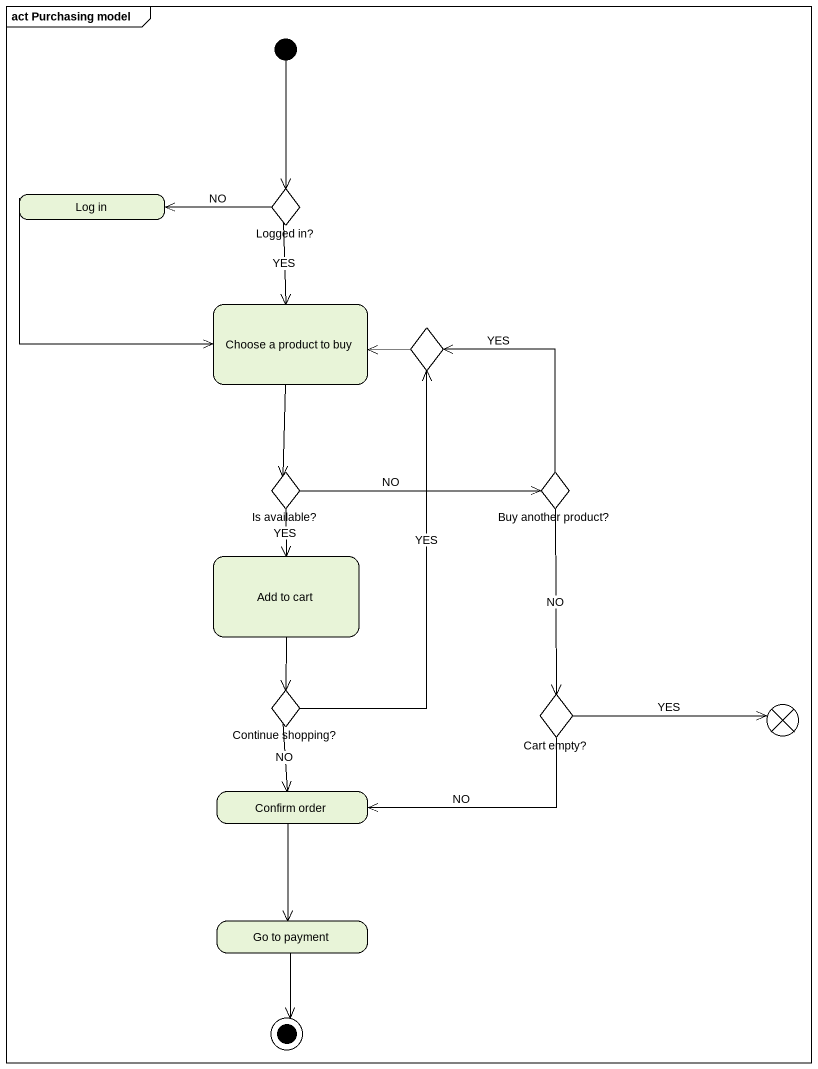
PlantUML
@startuml
mainframe act Purchasing model
hide empty description
state "Log in" as Log_in
state "Logged in?" as Logged_in <<choice>>
state "Choose a product to buy" as Choose_a_product_to_buy
state choice1 <<choice>>
state "Is available?" as Is_available <<choice>>
state "Buy another product?" as Buy_another_product <<choice>>
state "Add to cart" as Add_to_cart
state "Continue shopping?" as Continue_shopping <<choice>>
state "Cart empty?" as Cart_empty <<choice>>
state flowfinal1 <<end>>
state "Confirm order" as Confirm_order
state "Go to payment" as Go_to_payment
[*] --> Logged_in
Log_in --> Choose_a_product_to_buy
Logged_in -left-> Log_in : NO
Logged_in --> Choose_a_product_to_buy : YES
Choose_a_product_to_buy --> Is_available
choice1 -left-> Choose_a_product_to_buy
Is_available -right-> Buy_another_product : NO
Is_available --> Add_to_cart : YES
Buy_another_product -up-> choice1 : YES
Buy_another_product --> Cart_empty : NO
Add_to_cart --> Continue_shopping
Continue_shopping -up-> choice1 : YES
Continue_shopping --> Confirm_order : NO
Cart_empty -right-> flowfinal1 : YES
Cart_empty -left-> Confirm_order : NO
Confirm_order --> Go_to_payment
Go_to_payment --> [*]
@enduml
